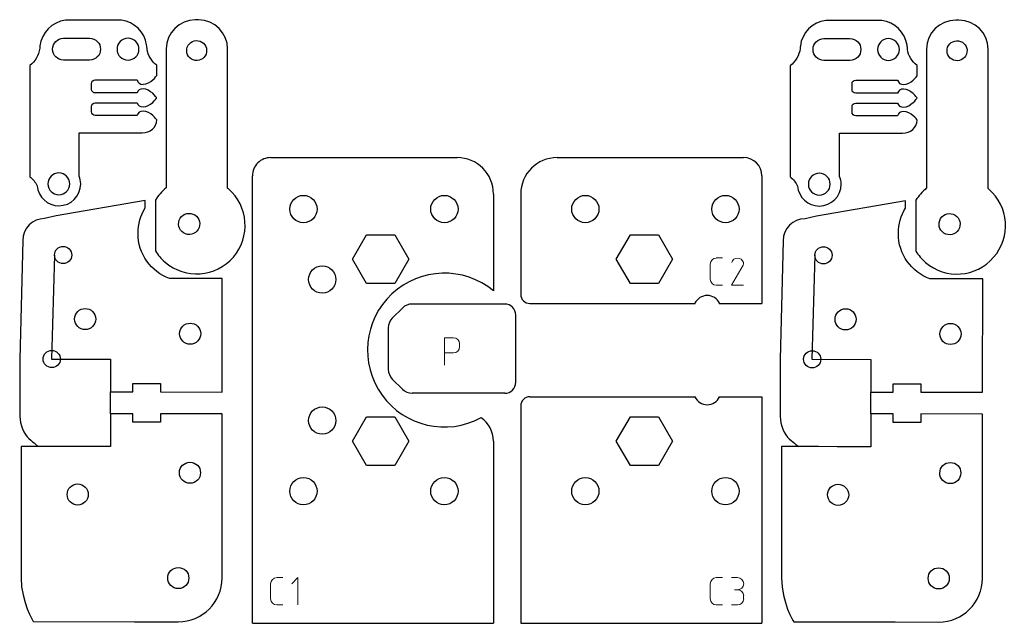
# Model space of a CAD drawing. Header units: millimetres. Extents: x 1 to 213, y 1 to 68.
# Drawn here: x 104.1 to 213, y 1.3 to 67.6 of the extents above; entities that cross this region are included whole.
import ezdxf

# ---------------------------------------------------------------- set-up
doc = ezdxf.new("R2010")
doc.units = ezdxf.units.MM
doc.layers.get('0').update_dxf_attribs({"linetype": 'CONTINUOUS', "true_color": 0xffffff})
doc.layers.add('3 Filament Guide Text', color=5, linetype='CONTINUOUS', lineweight=0, true_color=0x0000ff)
doc.layers.add('Layer_1', color=7, linetype='CONTINUOUS', true_color=0xffffff)

msp = doc.modelspace()

# ---------------------------------------------------------------- linework, layer by layer
at = {"color": 1, "true_color": 0xff0000}
for p, q in [((131.63, 52.48), (152.13, 52.48)), ((163.13, 52.48), (183.63, 52.48)), ((129.63, 1.33), (129.63, 50.48)), ((185.63, 50.48), (185.63, 36.45)), ((156.13, 48.48), (156.13, 37.83)), ((159.13, 48.48), (159.13, 37.45)), ((140.63, 41.33), (142.18, 44.01)), ((142.18, 44.01), (145.28, 44.01)), ((145.28, 44.01), (146.83, 41.33)), ((169.63, 41.33), (171.18, 44.01)), ((171.18, 44.01), (174.28, 44.01)), ((174.28, 44.01), (175.83, 41.33)), ((142.18, 38.64), (140.63, 41.33)), ((146.83, 41.33), (145.28, 38.64)), ((171.18, 38.64), (169.63, 41.33)), ((175.83, 41.33), (174.28, 38.64)), ((145.28, 38.64), (142.18, 38.64)), ((174.28, 38.64), (171.18, 38.64)), ((157.37, 36.39), (147.19, 36.39)), ((160.13, 36.45), (178.32, 36.45)), ((180.94, 36.45), (185.63, 36.45)), ((145.01, 34.83), (146.13, 35.95)), ((158.57, 27.79), (158.57, 35.19)), ((144.57, 33.77), (144.57, 29.21)), ((145.01, 28.15), (146.13, 27.03)), ((157.37, 26.59), (147.19, 26.59)), ((160.13, 26.2), (178.32, 26.2)), ((180.94, 26.2), (185.63, 26.2)), ((185.63, 26.2), (185.63, 1.33)), ((159.13, 25.2), (159.13, 1.33)), ((140.63, 21.33), (142.18, 24.01)), ((142.18, 24.01), (145.28, 24.01)), ((145.28, 24.01), (146.83, 21.33)), ((169.63, 21.33), (171.18, 24.01)), ((171.18, 24.01), (174.28, 24.01)), ((174.28, 24.01), (175.83, 21.33)), ((142.18, 18.64), (140.63, 21.33)), ((146.83, 21.33), (145.28, 18.64)), ((156.13, 21.33), (156.13, 1.33)), ((171.18, 18.64), (169.63, 21.33)), ((175.83, 21.33), (174.28, 18.64)), ((145.28, 18.64), (142.18, 18.64)), ((174.28, 18.64), (171.18, 18.64)), ((129.63, 1.33), (156.13, 1.33)), ((159.13, 1.33), (185.63, 1.33))]:
    msp.add_line(p, q, dxfattribs=at)
for centre in [(135.23, 46.83), (150.73, 46.83), (166.23, 46.83), (181.63, 46.83), (137.31, 39.08), (137.31, 23.58), (135.23, 15.83), (150.73, 15.83), (166.23, 15.83), (181.63, 15.83)]:
    msp.add_circle(centre, 1.5, dxfattribs=at)
for centre, radius, start, end in [((131.63, 50.48), 2, 90.0001, 180.0001), ((152.13, 48.48), 4, 0, 90), ((163.13, 48.48), 4, 90, 180), ((183.63, 50.48), 2, 360, 90), ((150.73, 31.33), 8.45, 50.2786, 298.5312), ((160.13, 37.45), 1, 180, 270), ((179.63, 35.83), 1.5, 25.5342, 154.4658), ((147.19, 34.89), 1.5, 90, 135), ((157.37, 35.19), 1.2, 360, 90), ((146.07, 33.77), 1.5, 135, 180), ((146.07, 29.21), 1.5, 180, 225), ((157.37, 27.79), 1.2, 270, 360), ((147.19, 28.09), 1.5, 225, 270), ((160.13, 25.2), 1, 90, 180), ((179.63, 26.83), 1.5, 205.5323, 334.4677), ((152.88, 21.25), 3.26, 1.395, 54.4908)]:
    msp.add_arc(centre, radius, start, end, dxfattribs=at)
at = {"layer": '3 Filament Guide Text'}
for p, q in [((181.3, 41.45), (180.63, 41.45)), ((179.97, 40.78), (179.97, 39.12)), ((182.3, 38.45), (183.59, 40.67)), ((180.63, 38.45), (181.3, 38.45)), ((183.63, 38.45), (182.3, 38.45)), ((150.73, 29.69), (150.73, 32.69)), ((150.73, 32.69), (151.73, 32.69)), ((152.4, 32.02), (152.4, 31.69)), ((151.73, 31.02), (150.73, 31.02)), ((131.63, 5.66), (131.63, 3.99)), ((132.97, 6.33), (132.3, 6.33)), ((133.97, 5.66), (134.63, 6.33)), ((134.63, 6.33), (134.63, 3.33)), ((179.97, 5.66), (179.97, 3.99)), ((181.3, 6.33), (180.63, 6.33)), ((182.3, 6.33), (182.97, 6.33)), ((182.97, 4.99), (182.63, 4.99)), ((132.3, 3.33), (132.97, 3.33)), ((180.63, 3.33), (181.3, 3.33)), ((182.97, 3.33), (182.3, 3.33)), ((183.63, 4.33), (183.63, 3.99))]:
    msp.add_line(p, q, dxfattribs=at)
for centre, radius, start, end in [((180.63, 40.78), 0.667, 90, 180), ((182.97, 40.78), 0.667, 14.48, 165.5), ((183.3, 40.83), 0.333, 329.8, 20.53), ((180.63, 39.12), 0.667, 180, 270), ((151.73, 32.02), 0.667, 0, 90), ((151.73, 31.69), 0.667, 270, 0), ((132.3, 5.66), 0.667, 90, 180), ((180.63, 5.66), 0.667, 90, 180), ((182.97, 5.66), 0.667, 270, 90), ((182.97, 4.33), 0.667, 0, 90), ((132.3, 3.99), 0.667, 180, 270), ((180.63, 3.99), 0.667, 180, 270), ((182.97, 3.99), 0.667, 270, 0)]:
    msp.add_arc(centre, radius, start, end, dxfattribs=at)
at = {"layer": 'Layer_1', "color": 1, "true_color": 0xff0000}
for points in [[(123.7, 67.62), (123.35, 67.62)], [(207.3, 67.59), (206.95, 67.59)], [(115.22, 67.57), (109.07, 67.57)], [(198.82, 67.55), (192.67, 67.55)], [(108.86, 65.59), (111.73, 65.59)], [(192.46, 65.56), (195.32, 65.56)], [(106.27, 64.75), (106.26, 64.62)], [(120.15, 64.42), (120.15, 49.17)], [(126.9, 49.12), (126.9, 64.42)], [(189.87, 64.72), (189.85, 64.6)], [(203.75, 64.39), (203.75, 49.14)], [(210.5, 49.09), (210.5, 64.39)], [(124.53, 63.86), (124.53, 63.86)], [(208.13, 63.84), (208.13, 63.84)], [(105.15, 62.61), (105.15, 50.38)], [(111.73, 63.19), (108.86, 63.19), (108.86, 63.19)], [(115.95, 63.19), (115.95, 63.19)], [(119.11, 61.49), (119.11, 62.62)], [(188.75, 62.58), (188.75, 50.35)], [(195.32, 63.16), (192.46, 63.16), (192.46, 63.16)], [(199.55, 63.16), (199.55, 63.16)], [(202.7, 61.46), (202.7, 62.6)], [(111.95, 59.98), (111.95, 60.62)], [(112.35, 61.02), (116.96, 61.02)], [(117.6, 60.53), (117.6, 60.54)], [(195.55, 59.95), (195.55, 60.59)], [(195.95, 61), (200.56, 61)], [(201.2, 60.51), (201.2, 60.51)], [(116.96, 59.58), (112.35, 59.58)], [(119.11, 59.04), (119.11, 59.04), (119.11, 59.04), (119.11, 59.04), (119.11, 59.04)], [(200.56, 59.55), (195.95, 59.55)], [(202.7, 59.02), (202.7, 59.02), (202.7, 59.02), (202.7, 59.02), (202.7, 59.02)], [(111.95, 57.5), (111.95, 58.1)], [(112.35, 58.5), (116.96, 58.5)], [(117.6, 58.05), (117.6, 58.05)], [(195.55, 57.47), (195.55, 58.07)], [(195.95, 58.47), (200.56, 58.47)], [(201.2, 58.02), (201.2, 58.03)], [(116.96, 57.1), (112.35, 57.1)], [(200.56, 57.07), (195.95, 57.07)], [(110.59, 50.43), (110.59, 55.21), (117.51, 55.21)], [(194.19, 50.41), (194.19, 55.18), (201.1, 55.18)], [(126.98, 49.06), (126.98, 49.06)], [(108.35, 48.39), (108.35, 48.39)], [(191.95, 48.36), (191.95, 48.36)], [(210.57, 49.03), (210.57, 49.03)], [(117.84, 46.95), (117.84, 47.76), (108.05, 46.09), (106.78, 45.78)], [(108.35, 47.19), (108.35, 47.19)], [(118.97, 47.82), (118.97, 42.22)], [(201.44, 46.93), (201.44, 47.73), (191.65, 46.06), (190.38, 45.75)], [(191.95, 47.16), (191.95, 47.16)], [(202.57, 47.8), (202.57, 42.2)], [(123.76, 44.79), (123.76, 44.79)], [(207.36, 44.77), (207.36, 44.77)], [(104.38, 43.38), (104.06, 30.34), (104.06, 24.05)], [(187.98, 43.35), (187.66, 30.32), (187.65, 24.02)], [(107.87, 41.77), (107.54, 30.34), (114.02, 30.34), (114.02, 26.74), (116.49, 26.73), (116.49, 27.65), (119.53, 27.65), (119.53, 26.73), (126.31, 26.72), (126.32, 39.18), (120.51, 39.18)], [(109.76, 41.77), (109.76, 41.77)], [(191.46, 41.75), (191.14, 30.32), (197.62, 30.31), (197.61, 26.71), (200.09, 26.71), (200.09, 27.63), (203.13, 27.63), (203.13, 26.7), (209.91, 26.7), (209.92, 39.15), (204.11, 39.16)], [(193.36, 41.75), (193.36, 41.75)], [(110.08, 34.74), (110.08, 34.74)], [(193.68, 34.71), (193.68, 34.71)], [(121.62, 33.13), (121.62, 33.13)], [(205.21, 33.1), (205.21, 33.1)], [(108.52, 30.34), (108.52, 30.34)], [(192.11, 30.32), (192.11, 30.32)], [(114.01, 24.33), (114.01, 24.34), (114.02, 26.74)], [(197.61, 24.31), (197.61, 24.31), (197.62, 26.71)], [(126.29, 6.27), (126.31, 24.33), (119.53, 24.33), (119.53, 23.41), (116.49, 23.41), (116.49, 24.34), (114.02, 24.34), (114.02, 24.34), (114.01, 20.74), (110.3, 20.74), (108.26, 20.74), (104.22, 20.75), (104.2, 6.3)], [(209.89, 6.25), (209.9, 24.3), (203.13, 24.31), (203.13, 23.39), (200.09, 23.39), (200.09, 24.31), (197.61, 24.31), (197.61, 24.31), (197.61, 20.71), (193.9, 20.71), (191.85, 20.72), (187.81, 20.72), (187.8, 6.27)], [(121.6, 17.85), (121.6, 17.85)], [(205.2, 17.82), (205.2, 17.82)], [(109.26, 15.46), (109.26, 15.46)], [(192.86, 15.43), (192.86, 15.43)], [(120.32, 6.28), (120.32, 6.28)], [(203.92, 6.25), (203.92, 6.25)], [(105.55, 1.49), (116.68, 1.48), (121.48, 1.48), (121.48, 1.48)], [(189.14, 1.47), (200.28, 1.46), (205.08, 1.45), (205.08, 1.45)]]:
    msp.add_lwpolyline(points, dxfattribs=at)
for points in [[(123.35, 67.62), (121.59, 67.62), (120.15, 66.18), (120.15, 64.42)], [(126.9, 64.42), (126.9, 66.18), (125.47, 67.62), (123.7, 67.62)], [(206.95, 67.59), (205.18, 67.59), (203.75, 66.16), (203.75, 64.39)], [(210.5, 64.39), (210.5, 66.16), (209.07, 67.59), (207.3, 67.59)], [(109.07, 67.57), (107.6, 67.39), (106.43, 66.22), (106.27, 64.75)], [(118, 64.87), (117.79, 66.28), (116.65, 67.4), (115.22, 67.57)], [(192.67, 67.55), (191.19, 67.37), (190.03, 66.2), (189.87, 64.72)], [(201.6, 64.84), (201.39, 66.26), (200.25, 67.37), (198.82, 67.55)], [(107.66, 64.39), (107.66, 65.05), (108.2, 65.59), (108.86, 65.59)], [(111.73, 65.59), (112.39, 65.59), (112.93, 65.05), (112.93, 64.39)], [(115.95, 65.59), (115.29, 65.59), (114.75, 65.05), (114.75, 64.39)], [(117.15, 64.39), (117.15, 65.05), (116.61, 65.59), (115.95, 65.59)], [(122.47, 64.62), (122.68, 65.19), (123.31, 65.48), (123.88, 65.27)], [(191.26, 64.36), (191.26, 65.02), (191.8, 65.56), (192.46, 65.56)], [(195.32, 65.56), (195.99, 65.56), (196.52, 65.02), (196.52, 64.36)], [(199.55, 65.56), (198.89, 65.56), (198.35, 65.02), (198.35, 64.36)], [(200.75, 64.36), (200.75, 65.02), (200.21, 65.56), (199.55, 65.56)], [(206.06, 64.6), (206.27, 65.17), (206.91, 65.46), (207.48, 65.25)], [(106.25, 64.49), (106.15, 63.72), (105.74, 63.05), (105.15, 62.61)], [(106.26, 64.62), (106.25, 64.58), (106.25, 64.54), (106.25, 64.49)], [(108.86, 63.19), (108.2, 63.19), (107.66, 63.72), (107.66, 64.39)], [(112.93, 64.39), (112.93, 63.72), (112.39, 63.19), (111.73, 63.19)], [(114.75, 64.39), (114.75, 63.72), (115.29, 63.19), (115.95, 63.19)], [(115.95, 63.19), (116.61, 63.19), (117.15, 63.72), (117.15, 64.39)], [(118.03, 64.58), (118.03, 64.68), (118.02, 64.77), (118, 64.87)], [(118.04, 64.4), (118.04, 64.46), (118.04, 64.52), (118.03, 64.58)], [(119.11, 62.62), (118.55, 63.05), (118.16, 63.68), (118.04, 64.4)], [(123.12, 63.21), (122.55, 63.42), (122.26, 64.05), (122.47, 64.62)], [(123.88, 65.27), (124.45, 65.06), (124.74, 64.43), (124.53, 63.86)], [(189.85, 64.47), (189.75, 63.7), (189.34, 63.03), (188.75, 62.58)], [(189.85, 64.6), (189.85, 64.56), (189.85, 64.51), (189.85, 64.47)], [(192.46, 63.16), (191.8, 63.16), (191.26, 63.7), (191.26, 64.36)], [(196.52, 64.36), (196.52, 63.7), (195.99, 63.16), (195.32, 63.16)], [(198.35, 64.36), (198.35, 63.7), (198.89, 63.16), (199.55, 63.16)], [(199.55, 63.16), (200.21, 63.16), (200.75, 63.7), (200.75, 64.36)], [(201.63, 64.56), (201.62, 64.65), (201.61, 64.75), (201.6, 64.84)], [(201.64, 64.38), (201.64, 64.44), (201.63, 64.5), (201.63, 64.56)], [(202.7, 62.6), (202.14, 63.03), (201.75, 63.66), (201.64, 64.38)], [(206.71, 63.19), (206.14, 63.4), (205.85, 64.03), (206.06, 64.6)], [(207.48, 65.25), (208.04, 65.04), (208.34, 64.41), (208.13, 63.84)], [(124.53, 63.86), (124.32, 63.29), (123.69, 63), (123.12, 63.21)], [(208.13, 63.84), (207.92, 63.27), (207.28, 62.98), (206.71, 63.19)], [(117.6, 60.54), (118.43, 60.54), (119.11, 61.49), (119.11, 61.49)], [(201.2, 60.51), (202.03, 60.51), (202.7, 61.46), (202.7, 61.46)], [(111.95, 60.62), (111.95, 60.84), (112.13, 61.02), (112.35, 61.02)], [(112.35, 59.58), (112.13, 59.58), (111.95, 59.76), (111.95, 59.98)], [(116.96, 61.02), (117.02, 60.72), (117.28, 60.53), (117.6, 60.53)], [(117.6, 60.03), (117.28, 60.03), (117.02, 59.88), (116.96, 59.58)], [(119.1, 59.04), (119.1, 59.06), (118.43, 60.03), (117.6, 60.03)], [(195.55, 60.59), (195.55, 60.82), (195.73, 61), (195.95, 61)], [(195.95, 59.55), (195.73, 59.55), (195.55, 59.73), (195.55, 59.95)], [(200.56, 61), (200.62, 60.69), (200.88, 60.51), (201.2, 60.51)], [(201.2, 60.01), (200.88, 60.01), (200.62, 59.86), (200.56, 59.55)], [(202.7, 59.02), (202.69, 59.03), (202.02, 60.01), (201.2, 60.01)], [(117.6, 58.05), (118.43, 58.05), (119.1, 59.03), (119.1, 59.04)], [(201.2, 58.03), (202.02, 58.03), (202.69, 59), (202.7, 59.02)], [(111.95, 58.1), (111.95, 58.32), (112.13, 58.5), (112.35, 58.5)], [(116.96, 58.5), (117.02, 58.2), (117.28, 58.05), (117.6, 58.05)], [(195.55, 58.07), (195.55, 58.29), (195.73, 58.47), (195.95, 58.47)], [(200.56, 58.47), (200.62, 58.17), (200.88, 58.02), (201.2, 58.02)], [(112.35, 57.1), (112.13, 57.1), (111.95, 57.28), (111.95, 57.5)], [(117.6, 57.59), (117.28, 57.59), (117.02, 57.4), (116.96, 57.1)], [(119.11, 56.64), (119.11, 56.64), (118.43, 57.59), (117.6, 57.59)], [(195.95, 57.07), (195.73, 57.07), (195.55, 57.25), (195.55, 57.47)], [(201.2, 57.56), (200.88, 57.56), (200.62, 57.38), (200.56, 57.07)], [(202.7, 56.61), (202.7, 56.61), (202.03, 57.56), (201.2, 57.56)], [(117.51, 55.21), (118.39, 55.21), (119.11, 55.76), (119.11, 56.64)], [(201.1, 55.18), (201.98, 55.18), (202.7, 55.73), (202.7, 56.61)], [(105.15, 50.38), (105.5, 50.11), (105.77, 49.77), (105.96, 49.37)], [(108.35, 50.79), (107.69, 50.79), (107.15, 50.25), (107.15, 49.59)], [(109.55, 49.59), (109.55, 50.25), (109.01, 50.79), (108.35, 50.79)], [(110.75, 49.59), (110.75, 49.88), (110.69, 50.17), (110.59, 50.43)], [(188.75, 50.35), (189.09, 50.09), (189.37, 49.74), (189.56, 49.34)], [(191.95, 50.76), (191.29, 50.76), (190.75, 50.22), (190.75, 49.56)], [(193.15, 49.56), (193.15, 50.22), (192.61, 50.76), (191.95, 50.76)], [(194.35, 49.56), (194.35, 49.86), (194.29, 50.14), (194.19, 50.41)], [(105.96, 49.37), (106.07, 48.15), (107.1, 47.19), (108.35, 47.19)], [(107.15, 49.59), (107.15, 48.92), (107.69, 48.39), (108.35, 48.39)], [(108.35, 47.19), (109.68, 47.19), (110.75, 48.26), (110.75, 49.59)], [(108.35, 48.39), (109.01, 48.39), (109.55, 48.92), (109.55, 49.59)], [(120.15, 49.17), (119.91, 48.97), (119.68, 48.75), (119.47, 48.51)], [(126.98, 49.06), (126.95, 49.08), (126.93, 49.1), (126.9, 49.12)], [(127.53, 41.55), (129.45, 43.78), (129.2, 47.14), (126.98, 49.06)], [(189.56, 49.34), (189.67, 48.12), (190.7, 47.16), (191.95, 47.16)], [(190.75, 49.56), (190.75, 48.9), (191.29, 48.36), (191.95, 48.36)], [(191.95, 47.16), (193.27, 47.16), (194.35, 48.24), (194.35, 49.56)], [(191.95, 48.36), (192.61, 48.36), (193.15, 48.9), (193.15, 49.56)], [(203.75, 49.14), (203.51, 48.94), (203.28, 48.73), (203.07, 48.48)], [(210.57, 49.03), (210.55, 49.05), (210.52, 49.07), (210.5, 49.09)], [(119.47, 48.51), (119.28, 48.29), (119.12, 48.06), (118.97, 47.82)], [(203.07, 48.48), (202.88, 48.26), (202.72, 48.03), (202.57, 47.8)], [(211.12, 41.53), (213.05, 43.75), (212.8, 47.11), (210.57, 49.03)], [(117.05, 44.17), (117.05, 45.19), (117.34, 46.14), (117.84, 46.95)], [(200.64, 44.15), (200.64, 45.17), (200.94, 46.12), (201.44, 46.93)], [(106.78, 45.78), (105.46, 45.78), (104.38, 44.7), (104.38, 43.38)], [(121.59, 45.6), (121.81, 46.2), (122.48, 46.5), (123.08, 46.28)], [(123.08, 46.28), (123.68, 46.06), (123.99, 45.39), (123.76, 44.79)], [(205.19, 45.57), (205.41, 46.17), (206.08, 46.48), (206.68, 46.26)], [(206.68, 46.26), (207.28, 46.03), (207.58, 45.37), (207.36, 44.77)], [(122.27, 44.11), (121.67, 44.33), (121.37, 45), (121.59, 45.6)], [(123.76, 44.79), (123.54, 44.19), (122.88, 43.88), (122.27, 44.11)], [(190.38, 45.75), (189.06, 45.75), (187.98, 44.68), (187.98, 43.35)], [(205.87, 44.08), (205.27, 44.3), (204.96, 44.97), (205.19, 45.57)], [(207.36, 44.77), (207.14, 44.17), (206.47, 43.86), (205.87, 44.08)], [(120.51, 39.18), (118.49, 39.94), (117.04, 41.88), (117.05, 44.17)], [(204.11, 39.16), (202.08, 39.91), (200.64, 41.86), (200.64, 44.15)], [(107.87, 41.77), (107.87, 42.3), (108.29, 42.72), (108.81, 42.72)], [(108.81, 42.72), (109.34, 42.72), (109.76, 42.29), (109.76, 41.77)], [(191.46, 41.75), (191.46, 42.27), (191.89, 42.69), (192.41, 42.69)], [(192.41, 42.69), (192.93, 42.69), (193.36, 42.27), (193.36, 41.75)], [(108.81, 40.83), (108.29, 40.83), (107.87, 41.25), (107.87, 41.77)], [(109.76, 41.77), (109.76, 41.25), (109.33, 40.83), (108.81, 40.83)], [(118.97, 42.22), (119.25, 41.77), (119.6, 41.36), (120.02, 41)], [(120.02, 41), (122.25, 39.08), (125.61, 39.32), (127.53, 41.55)], [(192.41, 40.8), (191.89, 40.8), (191.46, 41.23), (191.46, 41.75)], [(193.36, 41.75), (193.36, 41.22), (192.93, 40.8), (192.41, 40.8)], [(202.57, 42.2), (202.85, 41.75), (203.2, 41.34), (203.62, 40.97)], [(203.62, 40.97), (205.84, 39.05), (209.2, 39.3), (211.12, 41.53)], [(110.08, 34.74), (110.08, 35.38), (110.6, 35.9), (111.24, 35.9)], [(111.24, 35.9), (111.88, 35.9), (112.4, 35.38), (112.4, 34.74)], [(193.68, 34.71), (193.68, 35.35), (194.2, 35.87), (194.84, 35.87)], [(194.84, 35.87), (195.48, 35.87), (196, 35.35), (196, 34.71)], [(111.24, 33.58), (110.6, 33.58), (110.08, 34.1), (110.08, 34.74)], [(112.4, 34.74), (112.4, 34.1), (111.88, 33.58), (111.24, 33.58)], [(121.62, 33.13), (121.62, 33.77), (122.14, 34.29), (122.78, 34.29)], [(122.78, 34.29), (123.42, 34.29), (123.94, 33.77), (123.94, 33.13)], [(194.83, 33.55), (194.19, 33.55), (193.68, 34.07), (193.68, 34.71)], [(196, 34.71), (196, 34.07), (195.48, 33.55), (194.83, 33.55)], [(205.21, 33.1), (205.21, 33.74), (205.74, 34.26), (206.38, 34.26)], [(206.38, 34.26), (207.02, 34.26), (207.53, 33.74), (207.53, 33.1)], [(122.78, 31.97), (122.14, 31.97), (121.62, 32.49), (121.62, 33.13)], [(123.94, 33.13), (123.94, 32.48), (123.42, 31.97), (122.78, 31.97)], [(206.37, 31.94), (205.73, 31.94), (205.21, 32.46), (205.21, 33.1)], [(207.53, 33.1), (207.53, 32.46), (207.01, 31.94), (206.37, 31.94)], [(106.62, 30.34), (106.62, 30.87), (107.05, 31.29), (107.57, 31.29)], [(107.57, 31.29), (108.09, 31.29), (108.52, 30.86), (108.52, 30.34)], [(190.22, 30.32), (190.22, 30.84), (190.65, 31.26), (191.17, 31.26)], [(191.17, 31.26), (191.69, 31.26), (192.12, 30.84), (192.11, 30.32)], [(107.57, 29.4), (107.05, 29.4), (106.62, 29.82), (106.62, 30.34)], [(108.52, 30.34), (108.52, 29.82), (108.09, 29.4), (107.57, 29.4)], [(191.17, 29.37), (190.64, 29.37), (190.22, 29.8), (190.22, 30.32)], [(192.11, 30.32), (192.11, 29.79), (191.69, 29.37), (191.17, 29.37)], [(104.06, 24.05), (104.06, 23.17), (104.5, 22.07), (105.05, 21.6)], [(187.65, 24.02), (187.65, 23.14), (188.1, 22.04), (188.65, 21.57)], [(105.05, 21.6), (105.6, 21.13), (106.08, 20.74), (106.08, 20.74)], [(188.65, 21.57), (189.2, 21.1), (189.68, 20.72), (189.68, 20.72)], [(121.6, 17.85), (121.6, 18.49), (122.12, 19.01), (122.76, 19.01)], [(122.76, 19.01), (123.4, 19.01), (123.92, 18.49), (123.92, 17.85)], [(205.2, 17.82), (205.2, 18.46), (205.72, 18.98), (206.36, 18.98)], [(206.36, 18.98), (207, 18.98), (207.52, 18.46), (207.51, 17.82)], [(122.76, 16.69), (122.12, 16.69), (121.6, 17.21), (121.6, 17.85)], [(123.92, 17.85), (123.92, 17.2), (123.4, 16.69), (122.76, 16.69)], [(206.35, 16.66), (205.71, 16.66), (205.19, 17.18), (205.2, 17.82)], [(207.51, 17.82), (207.51, 17.18), (206.99, 16.66), (206.35, 16.66)], [(109.26, 15.46), (109.26, 16.1), (109.78, 16.62), (110.42, 16.62)], [(110.42, 16.62), (111.06, 16.62), (111.58, 16.1), (111.58, 15.46)], [(192.86, 15.43), (192.86, 16.08), (193.38, 16.59), (194.02, 16.59)], [(194.02, 16.59), (194.66, 16.59), (195.18, 16.07), (195.18, 15.43)], [(110.42, 14.3), (109.78, 14.3), (109.26, 14.82), (109.26, 15.46)], [(111.58, 15.46), (111.58, 14.82), (111.06, 14.3), (110.42, 14.3)], [(194.02, 14.27), (193.38, 14.27), (192.86, 14.79), (192.86, 15.43)], [(195.18, 15.43), (195.18, 14.79), (194.66, 14.27), (194.02, 14.27)], [(120.32, 6.28), (120.32, 6.92), (120.84, 7.44), (121.48, 7.44)], [(121.48, 7.44), (122.12, 7.44), (122.64, 6.92), (122.64, 6.28)], [(203.92, 6.25), (203.92, 6.89), (204.44, 7.41), (205.08, 7.41)], [(205.08, 7.41), (205.72, 7.41), (206.24, 6.89), (206.24, 6.25)], [(104.2, 6.3), (104.2, 3.64), (105.55, 1.49), (105.55, 1.49)], [(121.48, 5.12), (120.84, 5.12), (120.32, 5.64), (120.32, 6.28)], [(122.64, 6.28), (122.64, 5.64), (122.12, 5.12), (121.48, 5.12)], [(121.48, 1.48), (124.13, 1.48), (126.29, 3.62), (126.29, 6.27)], [(187.8, 6.27), (187.8, 3.62), (189.14, 1.47), (189.14, 1.47)], [(205.08, 5.09), (204.44, 5.09), (203.92, 5.61), (203.92, 6.25)], [(206.24, 6.25), (206.24, 5.61), (205.72, 5.09), (205.08, 5.09)], [(205.08, 1.45), (207.73, 1.45), (209.88, 3.6), (209.89, 6.25)]]:
    msp.add_open_spline(points, degree=3, dxfattribs=at)

doc.saveas('drawing.dxf')
